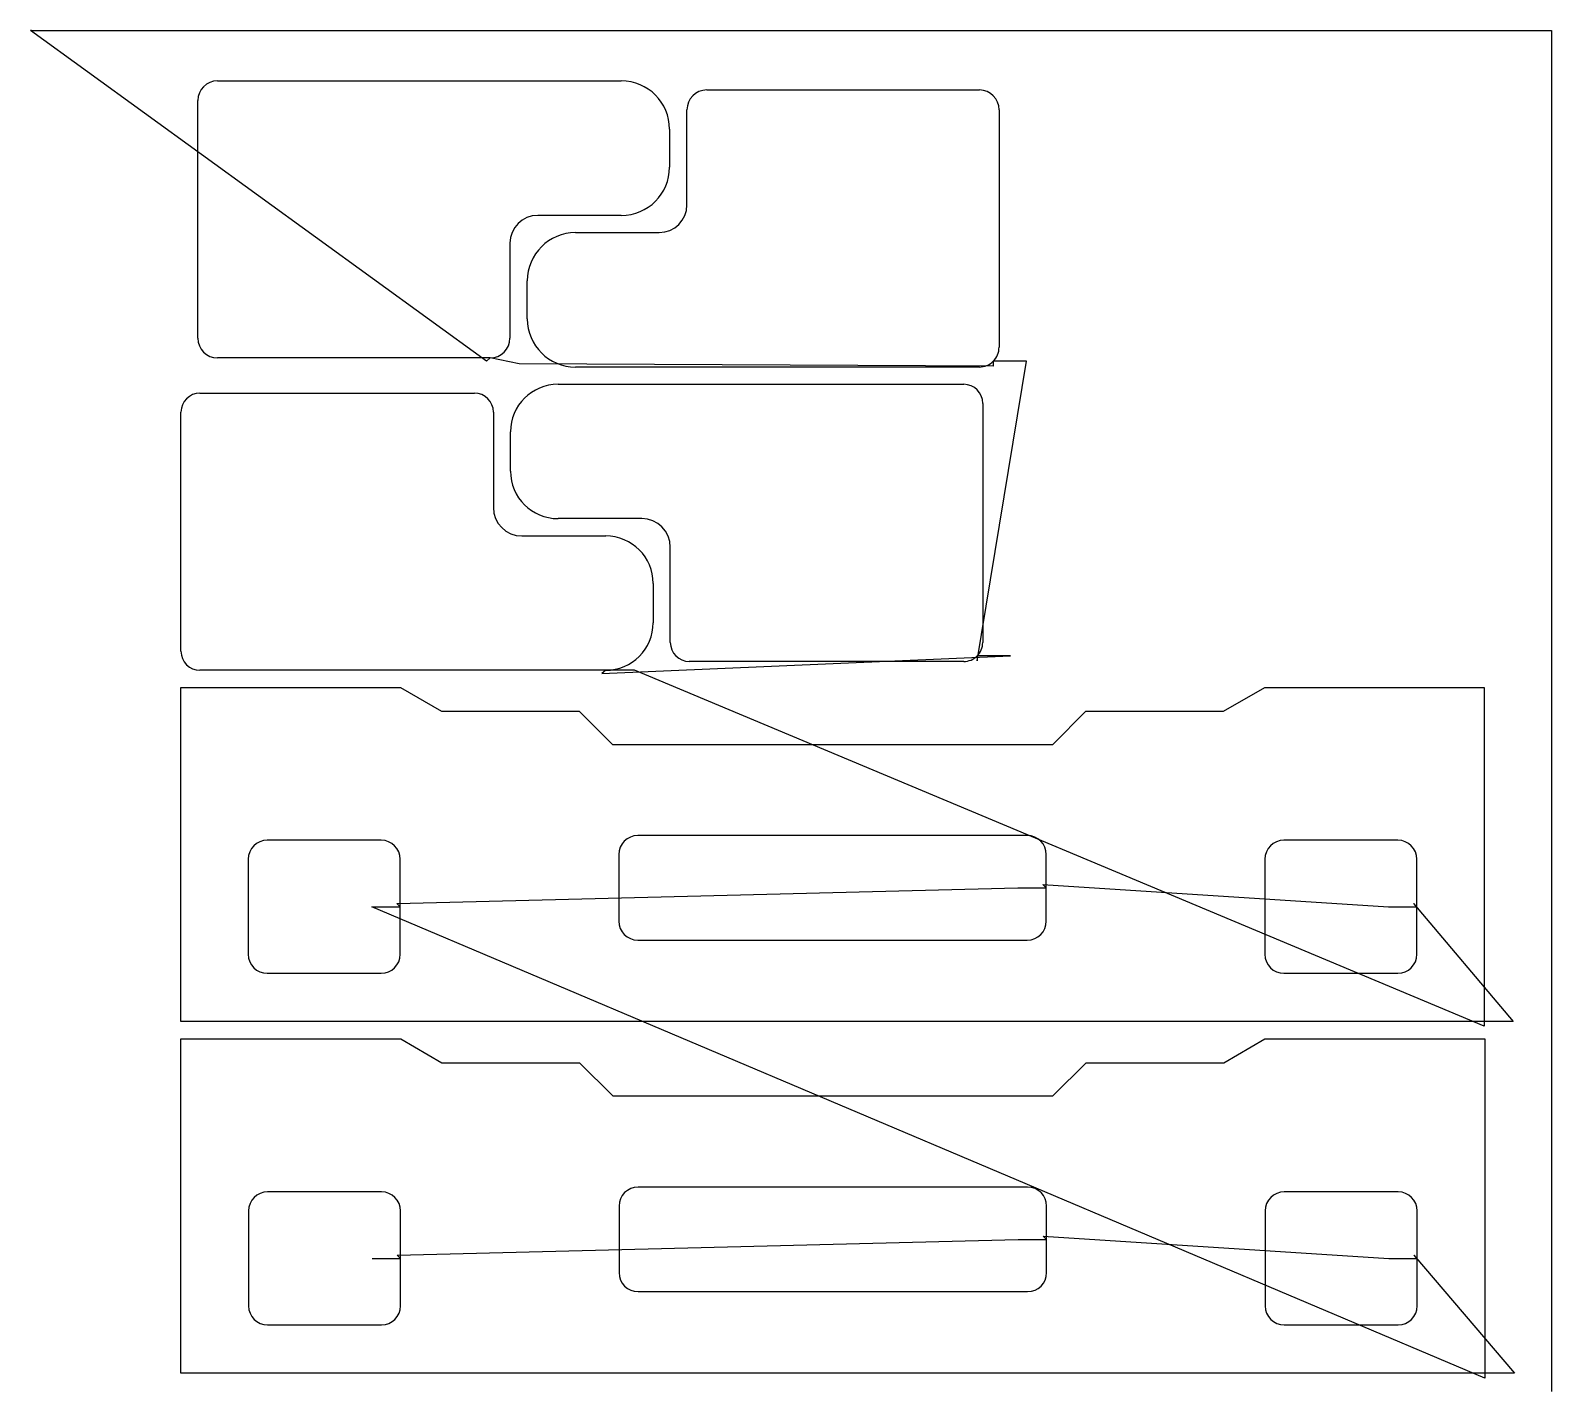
# Model space of a CAD drawing. Header units: metres. Extents: x 0 to 1601, y 0 to 1432.
import ezdxf

# ---------------------------------------------------------------- set-up
doc = ezdxf.new("R2010")
doc.units = ezdxf.units.M

msp = doc.modelspace()

# ---------------------------------------------------------------- linework, layer by layer
at = {"layer": 'TOOL_0'}
for p, q in [((479.923, 1084.087), (-0.007, 1432.092)), ((-0.007, 1432.092), (0.993, 1432.092)), ((0.993, 1432.092), (-0.007, 1432.092)), ((-0.007, 1432.092), (0.993, 1432.092)), ((0.993, 1432.092), (1600.951, 1432.092)), ((1600.951, 1432.092), (1600.951, 1.003)), ((196.903, 1378.988), (621.903, 1378.988)), ((711.716, 1369.437), (998.716, 1369.437)), ((176.153, 1108.238), (176.153, 1358.238)), ((690.966, 1248.687), (690.966, 1348.687)), ((1019.466, 1348.687), (1019.466, 1098.687)), ((672.653, 1328.238), (672.653, 1288.238)), ((621.903, 1237.488), (533.903, 1237.488)), ((573.716, 1219.437), (661.716, 1219.437)), ((504.653, 1208.238), (504.653, 1108.238)), ((522.966, 1128.687), (522.966, 1168.687)), ((483.903, 1087.488), (196.903, 1087.488)), ((483.903, 1087.488), (479.923, 1084.087)), ((514.237, 1081.394), (483.903, 1087.488)), ((1013.388, 1079.015), (514.237, 1081.394)), ((998.716, 1077.937), (573.716, 1077.937)), ((996.407, 769.003), (1048.389, 1084.015)), ((1013.388, 1084.015), (1013.388, 1079.015)), ((1048.389, 1084.015), (1013.389, 1084.015)), ((555.265, 1059.745), (982.265, 1059.745)), ((178.453, 1050.513), (467.253, 1050.513)), ((158.453, 778.913), (158.453, 1030.513)), ((487.253, 1030.513), (487.253, 930.213)), ((1002.265, 1039.745), (1002.265, 788.145)), ((505.265, 968.445), (505.265, 1009.745)), ((643.465, 918.445), (555.265, 918.445)), ((517.253, 900.213), (605.453, 900.213)), ((673.465, 788.145), (673.465, 888.445)), ((655.453, 850.213), (655.453, 808.913)), ((601.521, 755.399), (1031.407, 774.003)), ((1031.407, 774.003), (996.407, 774.003)), ((996.407, 774.003), (996.407, 769.003)), ((605.453, 758.913), (178.453, 758.913)), ((605.453, 758.913), (601.521, 755.399)), ((635.722, 758.913), (605.453, 758.913)), ((1529.946, 384.285), (635.722, 758.913)), ((982.265, 768.145), (693.465, 768.145)), ((158.447, 389.297), (158.447, 740.797)), ((158.447, 740.797), (389.398, 740.797)), ((389.398, 740.797), (432.699, 715.797)), ((1255.694, 715.797), (1298.995, 740.797)), ((1298.995, 740.797), (1529.946, 740.797)), ((1529.946, 740.797), (1529.946, 389.297)), ((432.699, 715.797), (577.507, 715.797)), ((577.507, 715.797), (612.507, 680.797)), ((1075.886, 680.797), (1110.886, 715.797)), ((1110.886, 715.797), (1255.694, 715.797)), ((612.507, 680.797), (1075.886, 680.797)), ((369.2, 580.044), (249.2, 580.044)), ((1049.199, 585.045), (639.199, 585.045)), ((1439.198, 580.046), (1319.198, 580.046)), ((619.199, 565.045), (619.199, 495.045)), ((1069.199, 530.045), (1069.199, 565.045)), ((229.2, 560.044), (229.2, 460.044)), ((389.2, 510.044), (389.2, 560.044)), ((1299.198, 560.046), (1299.198, 460.046)), ((1459.198, 510.046), (1459.198, 560.046)), ((385.664, 513.58), (1039.199, 530.045)), ((1039.199, 530.045), (1069.199, 530.045)), ((1069.199, 530.045), (1065.663, 533.581)), ((1065.663, 533.581), (1429.198, 510.046)), ((1069.199, 495.045), (1069.199, 530.045)), ((389.2, 510.044), (385.664, 513.58)), ((1459.198, 510.046), (1455.662, 513.582)), ((1455.662, 513.582), (1560.411, 389.297)), ((1530.768, 14.185), (359.2, 510.044)), ((359.2, 510.044), (389.2, 510.044)), ((389.2, 460.044), (389.2, 510.044)), ((1429.198, 510.046), (1459.198, 510.046)), ((1459.198, 460.046), (1459.198, 510.046)), ((639.199, 475.045), (1049.199, 475.045)), ((249.2, 440.044), (369.2, 440.044)), ((1319.198, 440.046), (1439.198, 440.046)), ((1529.947, 389.297), (158.447, 389.297)), ((1529.946, 389.297), (1529.946, 384.285)), ((1560.411, 389.297), (1529.947, 389.297)), ((158.27, 19.235), (158.27, 371.035)), ((158.27, 371.035), (389.761, 371.035)), ((389.761, 371.035), (433.062, 346.035)), ((1255.976, 346.035), (1299.277, 371.035)), ((1299.277, 371.035), (1530.768, 371.035)), ((1530.768, 371.035), (1530.768, 19.235)), ((433.062, 346.035), (577.892, 346.035)), ((577.892, 346.035), (612.892, 311.035)), ((1076.146, 311.035), (1111.146, 346.035)), ((1111.146, 346.035), (1255.976, 346.035)), ((612.892, 311.035), (1076.146, 311.035)), ((369.52, 210.135), (249.52, 210.135)), ((1049.52, 215.135), (639.52, 215.135)), ((1439.52, 210.135), (1319.52, 210.135)), ((619.52, 195.135), (619.52, 125.135)), ((1069.52, 160.135), (1069.52, 195.135)), ((229.52, 190.135), (229.52, 90.135)), ((389.52, 140.135), (389.52, 190.135)), ((1299.52, 190.135), (1299.52, 90.135)), ((1459.52, 140.135), (1459.52, 190.135)), ((385.984, 143.671), (1039.52, 160.135)), ((1039.52, 160.135), (1069.52, 160.135)), ((1069.52, 160.135), (1065.984, 163.671)), ((1065.984, 163.671), (1429.52, 140.135)), ((1069.52, 125.135), (1069.52, 160.135)), ((359.52, 140.135), (389.52, 140.135)), ((389.52, 140.135), (385.984, 143.671)), ((389.52, 90.135), (389.52, 140.135)), ((1429.52, 140.135), (1459.52, 140.135)), ((1459.52, 140.135), (1455.984, 143.671)), ((1455.984, 143.671), (1561.888, 19.235)), ((1459.52, 90.135), (1459.52, 140.135)), ((639.52, 105.135), (1049.52, 105.135)), ((249.52, 70.135), (369.52, 70.135)), ((1319.52, 70.135), (1439.52, 70.135)), ((1530.77, 19.235), (158.27, 19.235)), ((1530.768, 19.235), (1530.768, 14.185)), ((1561.888, 19.235), (1530.77, 19.235)), ((1600.951, 1.003), (1600.951, 0.003))]:
    msp.add_line(p, q, dxfattribs=at)
for centre, radius, start, end in [((196.903, 1358.238), 20.75, 90, 180), ((621.903, 1328.238), 50.75, 0, 90), ((711.716, 1348.687), 20.75, 90, 180), ((998.716, 1348.687), 20.75, 0, 90), ((621.903, 1288.238), 50.75, 270, 0), ((533.903, 1208.238), 29.25, 90, 180), ((661.716, 1248.687), 29.25, 270, 0), ((573.716, 1168.687), 50.75, 90, 180), ((573.716, 1128.687), 50.75, 180, 270), ((196.903, 1108.238), 20.75, 180, 270), ((483.903, 1108.238), 20.75, 270, 0), ((998.716, 1098.687), 20.75, 315, 0), ((998.717, 1098.687), 20.749, 269.997239, 315), ((555.265, 1009.745), 50, 90, 180), ((982.265, 1039.745), 20, 0, 90), ((178.453, 1030.513), 20, 90, 180), ((467.253, 1030.513), 20, 0, 90), ((555.265, 968.445), 50, 180, 270), ((517.253, 930.213), 30, 180, 270), ((643.465, 888.445), 30, 0, 90), ((605.453, 850.213), 50, 0, 90), ((605.453, 808.913), 50, 270, 0), ((693.465, 788.145), 20, 180, 270), ((982.265, 788.145), 20, 315, 0), ((178.453, 778.913), 20, 180, 270), ((982.265, 788.145), 20, 270, 315), ((249.2, 560.044), 20, 90, 180), ((369.2, 560.044), 20, 0, 90), ((639.199, 565.045), 20, 90, 180), ((1049.199, 565.045), 20, 0, 90), ((1319.198, 560.046), 20, 90, 180), ((1439.198, 560.046), 20, 0, 90), ((639.199, 495.045), 20, 180, 270), ((1049.199, 495.045), 20, 270, 0), ((249.2, 460.044), 20, 180, 270), ((369.2, 460.044), 20, 270, 0), ((1319.198, 460.046), 20, 180, 270), ((1439.198, 460.046), 20, 270, 0), ((249.52, 190.135), 20, 90, 180), ((369.52, 190.135), 20, 0, 90), ((639.52, 195.135), 20, 90, 180), ((1049.52, 195.135), 20, 0, 90), ((1319.52, 190.135), 20, 90, 180), ((1439.52, 190.135), 20, 0, 90), ((639.52, 125.135), 20, 180, 270), ((1049.52, 125.135), 20, 270, 0), ((249.52, 90.135), 20, 180, 270), ((369.52, 90.135), 20, 270, 0), ((1319.52, 90.135), 20, 180, 270), ((1439.52, 90.135), 20, 270, 0)]:
    msp.add_arc(centre, radius, start, end, dxfattribs=at)

doc.saveas('drawing.dxf')
